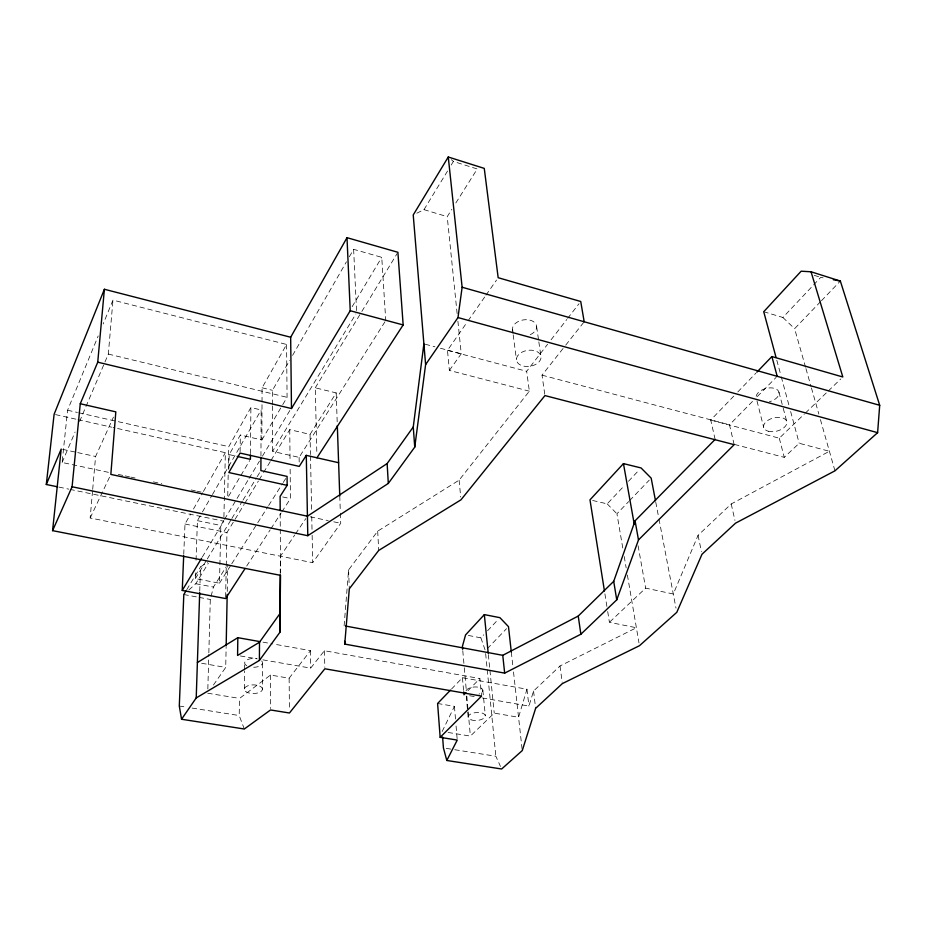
<?xml version="1.0" encoding="UTF-8"?>
<svg xmlns="http://www.w3.org/2000/svg" width="926" height="926" viewBox="0 0 926 926"><rect width="100%" height="100%" fill="white"/><g stroke="black" fill="none" stroke-linecap="round" stroke-linejoin="round"><path stroke-width="0.69" stroke-dasharray="4.63 3.47" d="M260.947 456.159L261.155 409.963L250.9 407.533L228.768 446.656L228.294 469.355M228.896 468.394L229.185 454.597L240.343 435L261.873 439.943L262.012 403.296M262.023 401.884L262.081 387.786L286.585 344.46L112.972 300.117L103.133 324.007M262.405 689.523A9.052 4.329 -0.4 0 0 249.569 685.298A9.052 4.329 -0.4 0 0 248.203 692.775A9.052 4.329 -0.4 0 0 262.405 689.523L262.486 663.213M250.46 453.59L250.9 407.533M280.231 573.483L280.428 556.213L294.723 535.031M244.371 688.909L244.58 670.887M244.591 669.498L244.672 662.565M240.1 451.691L240.343 435M225.62 597.12L226.245 567.001M226.268 565.566L226.963 532.577L244.151 504.392M228.178 475.038L227.703 497.737L240.147 476.682M213.455 685.008L225.724 667.414L226.129 647.355M227.252 591.482L227.808 564.258M223.918 516.928L225.354 452.687L113.065 427.499M244.314 729.005L239.186 715.532L239.568 698.389L270.519 675.042L289.132 678.214L310.499 650.631L274.165 644.149M195.583 572.951L195.386 578.6L219.462 583.206L220.839 525.47L223.814 520.516M207.841 688.898L208.801 654.277M208.836 652.842L210.306 599.469L213.431 587.061L226.291 566.666M199.738 591.158L200.537 566.886L207.517 562.267M196.034 560.23L197.435 520.655L201.729 513.189M183.742 554.327L185.003 524.012L190.663 513.999M344.113 625.779L348.593 569.907L377.692 531.154L459.099 480.166L529.359 391.189L526.663 371.303L547.59 344.275M104.951 362.008L108.33 354.079L112.972 300.117M340.374 513.189L340.722 523.294L312.71 562.695L90.169 517.981L92.565 490.803M92.693 489.379L95.586 456.483L113.447 417.117M108.423 472.329L62.111 462.468L67.575 410.241L98.202 335.941M451.518 689.048L462.444 677.705L526.963 689.21L518.56 717.256L494.229 713.113L470.373 736.089L447.814 732.42M482.33 697.949L528.931 706.075L533.561 691.016L560.022 665.979L636.382 627.747L609.412 622.318L607.155 608.081M734.48 444.434L784.264 457.351L799.196 443.276L829.407 451.275L731.204 503.964L698.054 535.344L673.295 594.006L645.653 588.126L609.412 622.318M62.111 462.468L75.075 432.06M79.59 421.492L104.383 363.339M90.169 517.981L110.24 475.698M442.165 731.494L454.435 706.341L437.604 703.482M193.499 508.987L202.701 492.725M203.407 491.475L225.354 452.687M202.447 511.951L211.753 495.78M212.471 494.542L261.155 409.963M272.487 404.512L272.464 390.309L289.699 360.364M292.581 355.376L346.44 261.803M349.31 256.815L353.628 249.326L381.755 257.335L385.748 320.535M240.887 475.443L249.673 460.581M261.873 439.943L282.025 405.843M282.754 404.627L287.072 397.323L286.585 344.46M224.555 519.289L248.318 479.68M249.059 478.453L259.454 461.125M262.428 456.171L290.648 409.153M352.135 306.703L381.755 257.335M202.296 557.058L223.826 521.211L70.249 489.437M186.728 589.723L200.537 566.886M195.386 578.6L206.556 560.195M207.297 558.968L231.118 519.694M231.859 518.467L242.276 501.279M243.029 500.052L256.421 477.966M257.162 476.728L260.889 470.593M384.973 321.762L299.11 457.386L272.557 451.356L355.885 313.949M244.892 503.165L258.354 481.103M259.095 479.888L262.834 473.753M263.586 472.526L270.311 461.507M271.052 460.28L289.734 429.641L310.048 434.398L336.184 392.902L315.257 387.809L316.842 453.509M315.257 387.809L361.094 312.664M361.846 311.425L397.15 253.527M188.811 590.024L195.814 583.716L208.362 563.158M416.816 213.2L423.981 209.658L448.242 169.875M451.182 165.059L453.393 161.437L477.249 168.972L454.921 204.414M457.131 313.613L447.223 216.649L451.842 209.311M219.462 583.206L230.991 564.999M231.755 563.784L267.869 506.742M268.633 505.527L282.465 483.685M283.229 482.469L287.072 476.404M246.686 566.052L270.137 529.927M270.913 528.723L281.076 513.062M281.851 511.858L290.451 498.616L290.127 467.005M295.521 533.862L305.846 518.56M529.359 391.189L449.388 370.435L447.478 350.341L467.294 321.935M468.105 320.778L485.166 296.332M485.976 295.174L496.533 280.046M449.388 370.435L461.241 353.767L457.861 320.743M551.086 339.773L566.781 319.516M567.65 318.382L578.993 303.751M262.88 659.844L310.685 668.109L324.401 650.735L479.911 678.55L481.589 696.086M544.754 394.21L542.023 375.157L564.86 346.231M565.74 345.12L584.19 321.75M468.348 635.456L480.895 637.84L483.742 634.808M487.551 630.78L498.003 619.679M592.64 500.468L607.19 503.871L624.599 485.398M628.476 481.288L639.114 470.003M763.73 311.726L782.887 317.479L820.702 277.383L826.316 278.425M487.284 648.709L506.545 628.65M622.77 547.972L616.936 513.791L628.673 501.568M629.657 500.549L649.219 480.177M805.562 367.252L794.612 328.672L820.459 301.76M821.455 300.719L840.345 281.053M715.127 439.41L710.728 420.045L733.786 396.108M737.802 391.941L755.847 373.213M467.966 690.692L479.911 678.55M734.179 444.665L729.48 424.814L753.336 400.564M757.306 396.525L776.185 377.322M710.728 420.045L779.287 438.195L804.393 414.015M805.423 413.008L827.242 391.999M828.272 390.992L840.739 378.989M179.297 706.029L186.427 707.163M192.122 708.066L239.186 715.532M446.263 748.382L453.346 749.504M454.759 749.724L495.838 756.241L500.491 766.45M207.725 693.227L239.568 698.389M201.648 663.271L225.724 667.414M240.39 655.955L257.254 658.872M469.632 695.727L476.682 696.965M262.996 642.158L272.776 643.906M183.811 594.527L197.759 597.131M199.148 597.386L210.306 599.469M195.814 583.716L213.431 587.061M185.003 524.012L226.963 532.577M197.435 520.655L220.839 525.47M58.975 487.111L68.848 489.148M118.25 474.425L123.864 475.617M125.265 475.918L129.478 476.809M130.879 477.11L135.092 478.001M153.334 481.89L161.749 483.685M191.219 489.958L195.432 490.861M196.833 491.162L201.046 492.053M310.21 516.801L328.244 520.632M333.788 521.813L340.722 523.294M62.586 449.341L76.337 452.316M77.703 452.617L95.586 456.483M282.696 496.938L290.451 498.616M55.525 414.605L76.58 419.316M77.981 419.64L111.664 427.187M229.185 454.597L235.806 456.078M67.575 410.241L77.39 412.464M78.791 412.776L228.768 446.656M262.081 387.786L272.464 390.309M108.33 354.079L287.072 397.323M425.277 344.24L434.954 346.81M440.487 348.269L461.241 353.767M542.023 375.157L729.48 424.814M447.478 350.341L526.663 371.303M423.981 209.658L447.223 216.649M814.185 275.323L820.702 277.383M451.344 159.666L453.393 161.437M782.887 317.479L794.612 328.672M607.19 503.871L616.936 513.791M480.895 637.84L485.351 650.712M805.956 368.629L811.037 386.536M811.431 387.913L818.85 414.084M820.413 419.594L834.963 470.825M776.81 360.249L780.919 375.493M781.289 376.882L789.149 405.993M790.642 411.538L799.196 443.276M778.94 392.173L782.864 406.873M783.211 408.216L786.776 421.585M779.287 438.195L784.264 457.351M756.993 400.958L763.742 427.534M731.204 503.964L734.943 520.4M698.054 535.344L701.433 551.549M655.758 502.158L658.722 517.703M658.999 519.116L675.98 608.093M638.083 545.68L645.653 588.126M624.228 556.526L626.173 567.916M627.388 575.046L638.986 642.957M604.898 593.844L606.924 606.657M536.64 326.693L538.643 340.513M538.839 341.891L541.039 357.089A12.374 8.033 -8.8 0 1 522.808 365.944A12.374 8.033 -8.8 0 1 522.391 351.973A12.374 8.033 -8.8 0 1 541.039 357.089M560.022 665.979L562.175 682.231M512.472 329.286L513.016 333.429M513.189 334.807L516.453 359.693M533.561 691.016L535.633 708.344M526.963 689.21L528.931 706.075M511.314 652.124L512.888 666.28M513.513 671.952L522.102 749.18M488.349 654.578L489.785 668.861M489.923 670.285L494.229 713.113M485.641 653.571L495.838 756.241M482.851 690.264L485.317 715.729M459.099 480.166L460.697 497.03M462.444 677.705L463.59 690.483M462.78 650.7L464.169 666.361M464.296 667.785L466.322 690.553M466.831 696.248L468.093 710.473M468.22 711.897L470.373 736.089M466.264 696.063L468.151 717.28M454.435 706.341L455.488 718.993M456.067 726.019L457.12 738.67M377.692 531.154L378.711 550.426M353.628 249.326L356.626 312.722M348.593 569.907L349.299 588.832M336.184 392.902L337.226 422.823M339.761 495.885L340.317 511.754M324.401 650.735L324.829 667.391M310.048 434.398L310.465 454.573M310.499 456.02L311.634 510.805M311.749 516.569L312.016 529.545M312.143 535.309L312.71 562.695M299.11 457.386L299.191 462.537M310.499 650.631L310.685 668.109M289.734 429.641L290.07 461.252M289.132 678.214L289.41 708.83M280.196 513.479L280.277 527.716M280.277 529.14L280.509 572.604M272.487 405.924L272.557 451.356M270.519 675.042L270.531 708.564M261.688 660.967A8.936 4.41 -0.3 0 1 252.856 667.264M246.791 665.759A8.936 4.41 -0.3 0 1 246.235 660.388A8.936 4.41 -0.3 0 1 256.618 658.71M756.183 396.351A11.714 6.864 -14.6 0 1 767.758 388.087A11.714 6.864 -14.6 0 1 779.044 392.717A11.714 6.864 -14.6 0 1 769.379 401.757M512.992 331.334A12.177 8.114 -9 0 1 520.713 320.523A12.177 8.114 -9 0 1 535.923 324.146A12.177 8.114 -9 0 1 528.989 335.143M466.044 690.761A8.519 4.028 -4.7 0 1 479.147 687.37A8.519 4.028 -4.7 0 1 479.008 694.106M768.302 431.238A11.899 6.783 -14.1 0 0 786.822 423.379A11.899 6.783 -14.1 0 0 770.606 418.934A11.899 6.783 -14.1 0 0 768.302 431.238M470.964 719.803A8.623 3.959 -4.7 0 0 485.131 716.77A8.623 3.959 -4.7 0 0 474.077 712.881A8.623 3.959 -4.7 0 0 470.964 719.803"/><path stroke-width="1.39" d="M776.057 357.471L763.73 311.726L801.152 271.202L811.049 271.781L840.345 281.053L879.7 405.299L877.617 432.662L834.963 470.825L735.568 523.144L701.989 554.246L676.79 612.329L639.449 645.723L562.36 683.585L535.633 708.344L522.264 750.569L501.649 768.997L446.807 760.477L457.236 740.082L440.163 737.327L481.589 696.086L324.864 668.78L289.444 713.008L270.531 709.964L244.314 729.005L181.542 719.247L196.219 697.926L259.407 660.435L259.5 642.216L279.802 613.799L280.219 574.93M260.947 457.606L260.889 470.593L287.072 476.404L287.153 485.34L280.115 496.382L280.184 510.62M250.448 455.025L250.402 459.342L237.137 456.379M259.407 660.435L279.884 632.319L280.52 575.347L52.574 530.644L61.209 449.052L46.3 484.483L57.574 486.821M260.194 641.66L237.832 637.678L237.577 655.469L259.5 642.216M226.164 645.931L227.194 594.353M196.219 697.926L199.692 592.582M245.124 568.46L225.585 598.555L182.248 590.429L183.684 555.774M344.75 644.091L349.299 588.832L378.711 550.426L460.963 499.832L544.951 395.576L734.179 444.665L638.489 539.916L616.739 599.851L580.868 634.229L504.67 673.121L344.75 644.091L344.657 641.278M97.739 362.182L104.395 289.271L290.671 337.238L291.482 408.54L97.739 362.182L80.261 403.748L72.089 486.763L52.574 530.644M46.3 484.483L54.113 414.281L104.395 289.271M72.089 486.763L307.791 535.703L388.307 483.43L414.744 447.131L413.262 426.979L423.888 343.87M414.744 447.131L425.613 364.601L413.227 214.959L448.265 157.003L484.263 168.393L498.165 277.707L580.729 301.494L584.19 321.75M425.613 364.601L457.988 317.56L462.132 287.245L448.265 157.003M345.537 626.034L502.76 655.319L578.241 616.056L613.707 581.331L635.074 520.806L715.127 439.41M290.671 337.238L347.007 237.681L397.902 252.289L403.157 324.933L316.947 457.791L306.286 455.36L299.248 466.391L240.077 453.08L228.815 472.538L287.153 485.34M182.248 590.429L201.555 558.297M291.482 408.54L350.225 310.731L347.007 237.681M185.999 590.927L183.811 594.527L179.297 706.029L181.542 719.247M80.261 403.748L115.819 411.862L110.842 474.413L307.432 516.21L387.137 463.556L413.262 426.979M655.492 500.746L651.175 478.14L641.047 467.943L623.453 463.613L589.989 499.843L604.447 590.996M511.314 652.124L508.478 626.636L499.913 617.665L484.333 614.609L465.558 634.923L462.398 646.441L462.653 649.276M450.522 690.078L437.604 703.482L440.163 737.327M756.855 372.171L771.89 356.556L842.822 376.986L811.049 271.781M465.975 692.717L463.984 694.743L463.729 691.907M197.4 662.541L237.832 637.678M833.331 279.745L840.345 281.053M316.947 457.791L338.615 462.722M350.225 310.731L403.157 324.933M457.988 317.56L877.617 432.662M462.132 287.245L879.7 405.299M446.807 760.477L443.427 747.93L442.593 736.969M771.89 356.556L777.18 376.315M635.074 520.806L638.489 539.916M623.453 463.613L634.298 524.452M613.707 581.331L616.739 599.851M578.241 616.056L580.868 634.229M502.76 655.319L504.67 673.121M484.333 614.609L488.21 653.154M387.137 463.556L388.307 483.43M337.319 425.671L339.761 495.885M306.286 455.36L307.791 535.703M279.802 613.799L279.884 632.319"/></g></svg>
